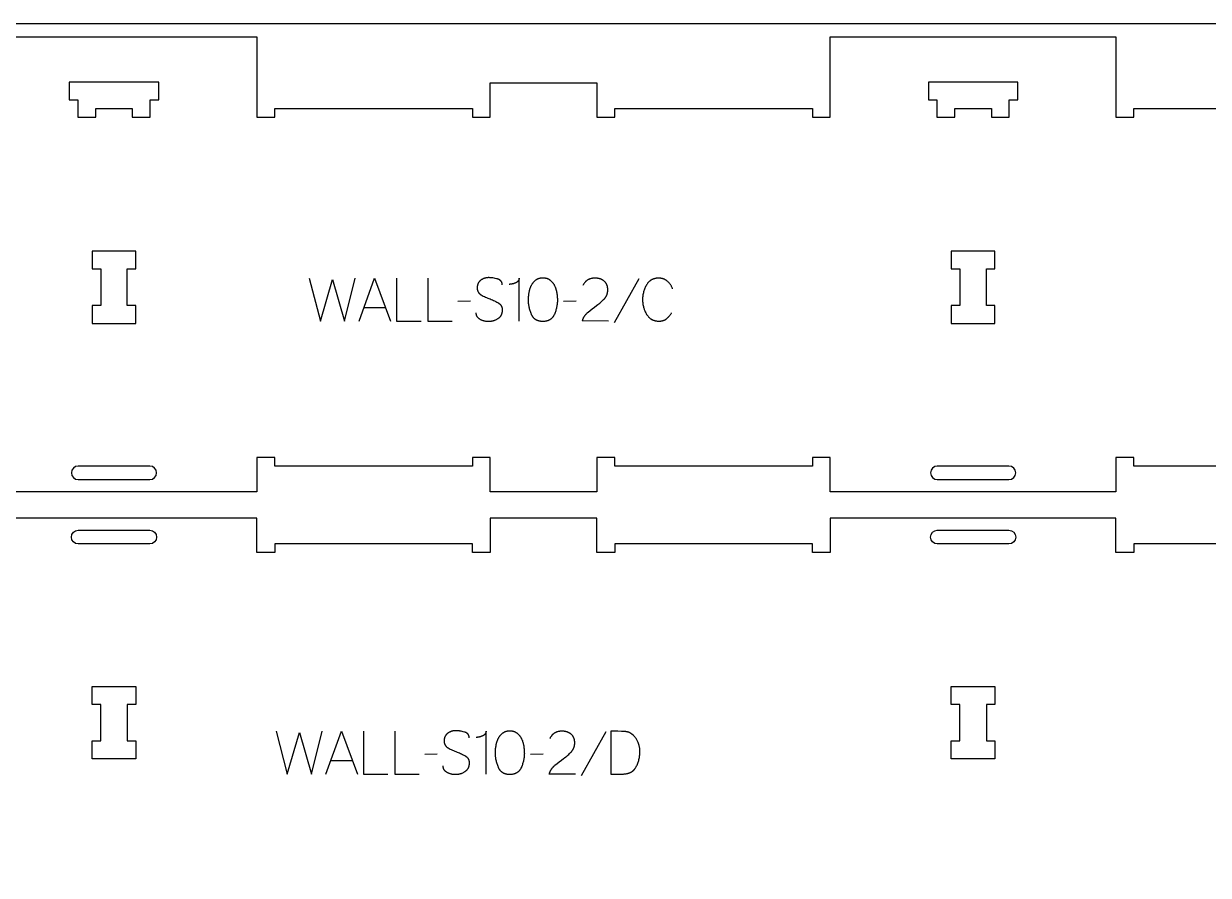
# Model space of a CAD drawing. Extents: x -17068 to -13885, y -10461 to -4867.
# Drawn here: x -15539 to -14712, y -7486 to -6891 of the extents above; entities that cross this region are included whole.
import ezdxf

# ---------------------------------------------------------------- set-up
doc = ezdxf.new("R2010")
doc.units = 0
for name, color, linetype in [('0_SHEET_SPRUCEPLY_2440X122', 1, 'CONTINUOUS'), ('1_ANYTOOL_1MMDEEP_LABELS_S', 2, 'CONTINUOUS'), ('3_ANYTOOL_CUTTHROUGH_INSID', 4, 'CONTINUOUS'), ('4_ANYTOOL_CUTTHROUGH_OUTSI', 5, 'CONTINUOUS')]:
    doc.layers.add(name, color=color, linetype=linetype)

msp = doc.modelspace()

# ---------------------------------------------------------------- linework, layer by layer
at = {"layer": '0_SHEET_SPRUCEPLY_2440X122'}
msp.add_lwpolyline([(-16696.52, -6891.21), (-16696.52, -8111.21), (-14256.52, -8111.21), (-14256.52, -6891.21)], close=True, dxfattribs=at)
at = {"layer": '1_ANYTOOL_1MMDEEP_LABELS_S'}
for points in [[(-15340.02, -7068.81), (-15332.31, -7098.81), (-15323.87, -7069.71), (-15315.38, -7098.81), (-15307.88, -7068.81)], [(-15305.31, -7098.81), (-15294.42, -7068.81), (-15283.37, -7098.81)], [(-15279.08, -7068.81), (-15279.08, -7098.81), (-15261.98, -7098.81)], [(-15257.27, -7068.81), (-15257.27, -7098.81), (-15240.17, -7098.81)], [(-15205.28, -7073.4), (-15205.28, -7073.21), (-15205.29, -7073.12), (-15205.29, -7073.03), (-15205.3, -7072.94), (-15205.31, -7072.85), (-15205.32, -7072.76), (-15205.33, -7072.67), (-15205.35, -7072.59), (-15205.36, -7072.5), (-15205.38, -7072.42), (-15205.4, -7072.33), (-15205.42, -7072.25), (-15205.44, -7072.17), (-15205.46, -7072.09), (-15205.49, -7072.01), (-15205.51, -7071.93), (-15205.54, -7071.85), (-15205.57, -7071.78), (-15205.6, -7071.7), (-15205.63, -7071.63), (-15205.67, -7071.56), (-15205.7, -7071.48), (-15205.74, -7071.41), (-15205.78, -7071.34), (-15205.82, -7071.27), (-15205.86, -7071.21), (-15205.91, -7071.14), (-15205.95, -7071.07), (-15206, -7071.01), (-15206.05, -7070.95), (-15206.1, -7070.88), (-15206.15, -7070.82), (-15206.21, -7070.76), (-15206.26, -7070.7), (-15206.32, -7070.64), (-15206.38, -7070.58), (-15206.44, -7070.53), (-15206.5, -7070.47), (-15206.56, -7070.42), (-15206.63, -7070.36), (-15206.69, -7070.31), (-15206.76, -7070.26), (-15206.83, -7070.21), (-15206.9, -7070.16), (-15206.97, -7070.11), (-15207.05, -7070.06), (-15207.13, -7070.02), (-15207.2, -7069.97), (-15207.28, -7069.93), (-15207.36, -7069.88), (-15207.45, -7069.84), (-15207.61, -7069.76), (-15207.79, -7069.68), (-15207.97, -7069.61), (-15208.16, -7069.54), (-15208.36, -7069.48), (-15208.56, -7069.41), (-15209.37, -7069.19), (-15210.17, -7069), (-15210.96, -7068.84), (-15211.73, -7068.71), (-15212.11, -7068.65), (-15212.48, -7068.6), (-15212.85, -7068.56), (-15213.22, -7068.53), (-15213.59, -7068.5), (-15213.95, -7068.49), (-15214.31, -7068.48), (-15214.67, -7068.47), (-15214.86, -7068.47), (-15215.06, -7068.48), (-15215.25, -7068.49), (-15215.44, -7068.5), (-15215.63, -7068.52), (-15215.82, -7068.54), (-15216, -7068.56), (-15216.19, -7068.59), (-15216.38, -7068.62), (-15216.56, -7068.65), (-15216.74, -7068.69), (-15216.92, -7068.73), (-15217.1, -7068.77), (-15217.28, -7068.82), (-15217.46, -7068.87), (-15217.63, -7068.93), (-15217.81, -7068.99), (-15217.98, -7069.05), (-15218.16, -7069.11), (-15218.33, -7069.18), (-15218.5, -7069.26), (-15218.66, -7069.33), (-15218.83, -7069.41), (-15219, -7069.5), (-15219.16, -7069.58), (-15219.33, -7069.67), (-15219.49, -7069.77), (-15219.65, -7069.87), (-15219.81, -7069.97), (-15219.97, -7070.07), (-15220.12, -7070.18), (-15220.28, -7070.29), (-15220.43, -7070.41), (-15220.58, -7070.53), (-15220.73, -7070.65), (-15220.86, -7070.77), (-15221, -7070.9), (-15221.13, -7071.03), (-15221.25, -7071.16), (-15221.37, -7071.3), (-15221.48, -7071.44), (-15221.59, -7071.58), (-15221.7, -7071.73), (-15221.8, -7071.88), (-15221.89, -7072.03), (-15221.98, -7072.19), (-15222.07, -7072.34), (-15222.15, -7072.51), (-15222.22, -7072.67), (-15222.29, -7072.84), (-15222.36, -7073.01), (-15222.42, -7073.18), (-15222.47, -7073.36), (-15222.52, -7073.54), (-15222.57, -7073.72), (-15222.61, -7073.91), (-15222.65, -7074.09), (-15222.68, -7074.29), (-15222.71, -7074.48), (-15222.73, -7074.68), (-15222.74, -7074.88), (-15222.76, -7075.08), (-15222.76, -7075.29), (-15222.77, -7075.5), (-15222.76, -7075.72), (-15222.76, -7075.93), (-15222.74, -7076.13), (-15222.72, -7076.34), (-15222.7, -7076.54), (-15222.67, -7076.74), (-15222.63, -7076.93), (-15222.59, -7077.12), (-15222.54, -7077.3), (-15222.49, -7077.49), (-15222.43, -7077.66), (-15222.37, -7077.84), (-15222.33, -7077.92), (-15222.3, -7078.01), (-15222.26, -7078.09), (-15222.23, -7078.18), (-15222.19, -7078.26), (-15222.15, -7078.34), (-15222.1, -7078.42), (-15222.06, -7078.5), (-15222.01, -7078.58), (-15221.97, -7078.66), (-15221.92, -7078.73), (-15221.87, -7078.81), (-15221.82, -7078.88), (-15221.77, -7078.96), (-15221.72, -7079.03), (-15221.66, -7079.1), (-15221.61, -7079.17), (-15221.55, -7079.24), (-15221.49, -7079.31), (-15221.43, -7079.38), (-15221.37, -7079.45), (-15221.31, -7079.52), (-15221.24, -7079.58), (-15221.18, -7079.65), (-15221.04, -7079.77), (-15220.9, -7079.9), (-15220.75, -7080.02), (-15220.6, -7080.13), (-15220.44, -7080.24), (-15220.28, -7080.35), (-15220.11, -7080.46), (-15219.94, -7080.56), (-15219.22, -7080.95), (-15218.49, -7081.33), (-15217.74, -7081.7), (-15216.98, -7082.05), (-15216.2, -7082.4), (-15215.41, -7082.73), (-15214.59, -7083.05), (-15213.77, -7083.36), (-15212.94, -7083.68), (-15212.14, -7084.01), (-15211.35, -7084.35), (-15210.58, -7084.71), (-15209.84, -7085.08), (-15209.11, -7085.47), (-15208.41, -7085.88), (-15207.72, -7086.3), (-15207.56, -7086.41), (-15207.4, -7086.52), (-15207.24, -7086.64), (-15207.17, -7086.7), (-15207.1, -7086.76), (-15207.02, -7086.82), (-15206.95, -7086.89), (-15206.88, -7086.95), (-15206.82, -7087.01), (-15206.75, -7087.08), (-15206.69, -7087.15), (-15206.62, -7087.21), (-15206.56, -7087.28), (-15206.5, -7087.35), (-15206.44, -7087.42), (-15206.39, -7087.5), (-15206.33, -7087.57), (-15206.27, -7087.64), (-15206.22, -7087.72), (-15206.17, -7087.79), (-15206.12, -7087.87), (-15206.07, -7087.95), (-15206.03, -7088.03), (-15205.98, -7088.11), (-15205.94, -7088.19), (-15205.89, -7088.27), (-15205.85, -7088.35), (-15205.81, -7088.43), (-15205.77, -7088.52), (-15205.74, -7088.6), (-15205.7, -7088.69), (-15205.67, -7088.78), (-15205.64, -7088.87), (-15205.6, -7088.96), (-15205.58, -7089.05), (-15205.55, -7089.14), (-15205.52, -7089.23), (-15205.47, -7089.42), (-15205.43, -7089.61), (-15205.39, -7089.81), (-15205.36, -7090), (-15205.34, -7090.21), (-15205.32, -7090.42), (-15205.3, -7090.63), (-15205.3, -7090.84), (-15205.29, -7091.06), (-15205.3, -7091.29), (-15205.31, -7091.51), (-15205.32, -7091.74), (-15205.34, -7091.97), (-15205.37, -7092.2), (-15205.4, -7092.43), (-15205.44, -7092.65), (-15205.48, -7092.86), (-15205.53, -7093.07), (-15205.58, -7093.28), (-15205.63, -7093.49), (-15205.7, -7093.69), (-15205.76, -7093.89), (-15205.83, -7094.08), (-15205.91, -7094.27), (-15205.99, -7094.46), (-15206.08, -7094.64), (-15206.17, -7094.82), (-15206.27, -7095), (-15206.37, -7095.17), (-15206.47, -7095.33), (-15206.59, -7095.5), (-15206.7, -7095.66), (-15206.82, -7095.82), (-15206.95, -7095.97), (-15207.08, -7096.12), (-15207.22, -7096.26), (-15207.36, -7096.41), (-15207.51, -7096.54), (-15207.66, -7096.68), (-15207.82, -7096.81), (-15207.98, -7096.93), (-15208.15, -7097.06), (-15208.32, -7097.18), (-15208.5, -7097.29), (-15208.86, -7097.51), (-15209.22, -7097.72), (-15209.59, -7097.91), (-15209.96, -7098.09), (-15210.33, -7098.26), (-15210.71, -7098.41), (-15210.9, -7098.48), (-15211.09, -7098.55), (-15211.29, -7098.61), (-15211.48, -7098.67), (-15211.67, -7098.73), (-15211.87, -7098.78), (-15212.06, -7098.83), (-15212.26, -7098.88), (-15212.46, -7098.92), (-15212.66, -7098.96), (-15212.86, -7098.99), (-15213.06, -7099.02), (-15213.26, -7099.05), (-15213.46, -7099.08), (-15213.86, -7099.12), (-15214.27, -7099.15), (-15214.69, -7099.16), (-15215.1, -7099.16), (-15215.51, -7099.14), (-15215.91, -7099.12), (-15216.31, -7099.08), (-15216.71, -7099.03), (-15217.1, -7098.96), (-15217.48, -7098.88), (-15217.86, -7098.79), (-15218.24, -7098.69), (-15218.61, -7098.57), (-15218.98, -7098.45), (-15219.34, -7098.31), (-15219.7, -7098.15), (-15220.06, -7097.99), (-15220.41, -7097.81), (-15220.75, -7097.61), (-15220.92, -7097.51), (-15221.08, -7097.41), (-15221.24, -7097.3), (-15221.4, -7097.19), (-15221.54, -7097.08), (-15221.68, -7096.97), (-15221.82, -7096.85), (-15221.95, -7096.73), (-15222.08, -7096.6), (-15222.2, -7096.48), (-15222.31, -7096.35), (-15222.42, -7096.21), (-15222.48, -7096.15), (-15222.53, -7096.08), (-15222.58, -7096.01), (-15222.63, -7095.94), (-15222.67, -7095.87), (-15222.72, -7095.8), (-15222.77, -7095.73), (-15222.81, -7095.65), (-15222.85, -7095.58), (-15222.89, -7095.51), (-15222.93, -7095.43), (-15222.97, -7095.36), (-15223.01, -7095.28), (-15223.04, -7095.2), (-15223.08, -7095.13), (-15223.11, -7095.05), (-15223.14, -7094.97), (-15223.17, -7094.89), (-15223.2, -7094.81), (-15223.23, -7094.73), (-15223.28, -7094.56), (-15223.32, -7094.39), (-15223.36, -7094.22), (-15223.4, -7094.05), (-15223.43, -7093.87), (-15223.45, -7093.69), (-15223.47, -7093.51), (-15223.48, -7093.32), (-15223.49, -7093.13), (-15223.5, -7092.94)], [(-15193.41, -7098.81), (-15193.41, -7068.77), (-15193.43, -7068.92), (-15193.45, -7069.07), (-15193.48, -7069.22), (-15193.52, -7069.36), (-15193.55, -7069.5), (-15193.59, -7069.64), (-15193.64, -7069.77), (-15193.69, -7069.9), (-15193.74, -7070.03), (-15193.79, -7070.15), (-15193.82, -7070.22), (-15193.85, -7070.28), (-15193.89, -7070.34), (-15193.92, -7070.4), (-15193.95, -7070.45), (-15193.99, -7070.51), (-15194.02, -7070.57), (-15194.06, -7070.63), (-15194.09, -7070.68), (-15194.13, -7070.74), (-15194.17, -7070.79), (-15194.21, -7070.85), (-15194.25, -7070.9), (-15194.3, -7070.95), (-15194.34, -7071), (-15194.38, -7071.05), (-15194.43, -7071.1), (-15194.48, -7071.15), (-15194.52, -7071.2), (-15194.57, -7071.25), (-15194.62, -7071.29), (-15194.67, -7071.34), (-15194.77, -7071.43), (-15194.88, -7071.52), (-15194.99, -7071.6), (-15195.11, -7071.69), (-15195.23, -7071.77), (-15195.35, -7071.84), (-15195.48, -7071.91), (-15195.61, -7071.99), (-15195.74, -7072.05), (-15195.88, -7072.12), (-15196.02, -7072.18), (-15196.31, -7072.3), (-15196.6, -7072.4), (-15196.88, -7072.51), (-15197.16, -7072.6), (-15197.45, -7072.69), (-15197.72, -7072.77), (-15198, -7072.84), (-15198.27, -7072.9), (-15198.55, -7072.96), (-15198.82, -7073.01), (-15199.08, -7073.05), (-15199.35, -7073.08), (-15199.61, -7073.11), (-15199.88, -7073.13), (-15200.14, -7073.14), (-15200.4, -7073.14)], [(-15131.1, -7098.77), (-15149.4, -7098.73), (-15149.25, -7098.27), (-15149.17, -7098.05), (-15149.09, -7097.83), (-15149, -7097.61), (-15148.91, -7097.39), (-15148.82, -7097.17), (-15148.72, -7096.96), (-15148.62, -7096.75), (-15148.52, -7096.54), (-15148.41, -7096.34), (-15148.3, -7096.14), (-15148.19, -7095.94), (-15148.07, -7095.74), (-15147.95, -7095.54), (-15147.83, -7095.35), (-15147.7, -7095.16), (-15147.57, -7094.97), (-15147.43, -7094.78), (-15147.29, -7094.6), (-15147.15, -7094.42), (-15147, -7094.24), (-15146.85, -7094.06), (-15146.7, -7093.89), (-15146.54, -7093.72), (-15146.38, -7093.55), (-15146.22, -7093.38), (-15146.05, -7093.21), (-15145.88, -7093.05), (-15145.71, -7092.89), (-15145.35, -7092.58), (-15143.87, -7091.36), (-15142.38, -7090.17), (-15140.87, -7089.02), (-15139.35, -7087.89), (-15138.59, -7087.32), (-15137.86, -7086.76), (-15137.15, -7086.18), (-15136.46, -7085.59), (-15135.79, -7085), (-15135.15, -7084.4), (-15134.52, -7083.79), (-15133.92, -7083.17), (-15133.78, -7083.02), (-15133.64, -7082.86), (-15133.5, -7082.7), (-15133.37, -7082.53), (-15133.24, -7082.37), (-15133.12, -7082.2), (-15133.01, -7082.03), (-15132.89, -7081.86), (-15132.78, -7081.68), (-15132.68, -7081.51), (-15132.58, -7081.33), (-15132.49, -7081.14), (-15132.4, -7080.96), (-15132.31, -7080.78), (-15132.23, -7080.59), (-15132.16, -7080.4), (-15132.08, -7080.2), (-15132.02, -7080.01), (-15131.96, -7079.81), (-15131.9, -7079.61), (-15131.85, -7079.41), (-15131.8, -7079.21), (-15131.75, -7079), (-15131.71, -7078.79), (-15131.68, -7078.58), (-15131.65, -7078.37), (-15131.62, -7078.15), (-15131.6, -7077.94), (-15131.59, -7077.72), (-15131.58, -7077.49), (-15131.57, -7077.27), (-15131.57, -7077.04), (-15131.57, -7076.79), (-15131.58, -7076.55), (-15131.59, -7076.3), (-15131.61, -7076.07), (-15131.63, -7075.83), (-15131.66, -7075.6), (-15131.69, -7075.37), (-15131.72, -7075.15), (-15131.77, -7074.93), (-15131.81, -7074.71), (-15131.87, -7074.5), (-15131.92, -7074.29), (-15131.98, -7074.09), (-15132.05, -7073.89), (-15132.12, -7073.69), (-15132.2, -7073.5), (-15132.28, -7073.31), (-15132.37, -7073.12), (-15132.46, -7072.94), (-15132.55, -7072.76), (-15132.66, -7072.59), (-15132.76, -7072.42), (-15132.87, -7072.25), (-15132.99, -7072.09), (-15133.11, -7071.93), (-15133.24, -7071.77), (-15133.37, -7071.62), (-15133.5, -7071.47), (-15133.64, -7071.33), (-15133.79, -7071.18), (-15133.94, -7071.05), (-15134.1, -7070.91), (-15134.25, -7070.79), (-15134.42, -7070.66), (-15134.58, -7070.54), (-15134.75, -7070.42), (-15134.92, -7070.31), (-15135.09, -7070.2), (-15135.26, -7070.1), (-15135.44, -7070), (-15135.62, -7069.9), (-15135.81, -7069.81), (-15135.99, -7069.72), (-15136.18, -7069.63), (-15136.37, -7069.55), (-15136.56, -7069.48), (-15136.76, -7069.41), (-15136.96, -7069.34), (-15137.16, -7069.28), (-15137.36, -7069.22), (-15137.57, -7069.16), (-15137.77, -7069.11), (-15137.99, -7069.06), (-15138.2, -7069.02), (-15138.42, -7068.98), (-15138.64, -7068.95), (-15138.86, -7068.92), (-15139.08, -7068.89), (-15139.31, -7068.87), (-15139.54, -7068.85), (-15139.77, -7068.83), (-15140, -7068.82), (-15140.48, -7068.81), (-15140.85, -7068.82), (-15141.21, -7068.83), (-15141.56, -7068.86), (-15141.91, -7068.89), (-15142.25, -7068.94), (-15142.58, -7068.99), (-15142.91, -7069.06), (-15143.23, -7069.13), (-15143.54, -7069.22), (-15143.7, -7069.26), (-15143.85, -7069.31), (-15144, -7069.36), (-15144.15, -7069.42), (-15144.3, -7069.47), (-15144.45, -7069.53), (-15144.59, -7069.59), (-15144.73, -7069.66), (-15144.88, -7069.72), (-15145.02, -7069.79), (-15145.15, -7069.86), (-15145.29, -7069.94), (-15145.43, -7070.01), (-15145.56, -7070.09), (-15145.69, -7070.17), (-15145.82, -7070.25), (-15145.95, -7070.34), (-15146.08, -7070.43), (-15146.2, -7070.52), (-15146.33, -7070.61), (-15146.45, -7070.71), (-15146.57, -7070.81), (-15146.69, -7070.91), (-15146.8, -7071.01), (-15146.92, -7071.12), (-15147.03, -7071.23), (-15147.15, -7071.34), (-15147.26, -7071.45), (-15147.36, -7071.57), (-15147.47, -7071.68), (-15147.58, -7071.8), (-15147.68, -7071.93), (-15147.88, -7072.18), (-15148.08, -7072.45), (-15148.27, -7072.72), (-15148.46, -7073), (-15148.63, -7073.3), (-15148.8, -7073.6), (-15148.97, -7073.91)], [(-15109.88, -7069.29), (-15127.07, -7100.06)], [(-15086.27, -7076.31), (-15086.43, -7075.91), (-15086.6, -7075.52), (-15086.78, -7075.13), (-15086.97, -7074.76), (-15087.17, -7074.39), (-15087.38, -7074.03), (-15087.6, -7073.68), (-15087.83, -7073.34), (-15088.06, -7073.01), (-15088.31, -7072.69), (-15088.57, -7072.37), (-15088.84, -7072.07), (-15089.12, -7071.77), (-15089.41, -7071.48), (-15089.71, -7071.21), (-15090.02, -7070.94), (-15090.17, -7070.81), (-15090.33, -7070.68), (-15090.5, -7070.56), (-15090.66, -7070.44), (-15090.83, -7070.32), (-15091, -7070.22), (-15091.17, -7070.11), (-15091.34, -7070.01), (-15091.51, -7069.91), (-15091.69, -7069.82), (-15091.87, -7069.73), (-15092.05, -7069.64), (-15092.23, -7069.56), (-15092.42, -7069.49), (-15092.61, -7069.41), (-15092.8, -7069.35), (-15092.99, -7069.28), (-15093.18, -7069.22), (-15093.38, -7069.16), (-15093.58, -7069.11), (-15093.78, -7069.07), (-15093.98, -7069.02), (-15094.19, -7068.98), (-15094.39, -7068.95), (-15094.6, -7068.92), (-15094.81, -7068.89), (-15095.03, -7068.87), (-15095.24, -7068.85), (-15095.46, -7068.83), (-15095.68, -7068.82), (-15095.9, -7068.82), (-15096.12, -7068.81), (-15096.47, -7068.82), (-15096.8, -7068.83), (-15097.14, -7068.86), (-15097.46, -7068.89), (-15097.78, -7068.93), (-15098.1, -7068.98), (-15098.41, -7069.04), (-15098.72, -7069.11), (-15099.02, -7069.19), (-15099.31, -7069.27), (-15099.6, -7069.37), (-15099.89, -7069.47), (-15100.17, -7069.59), (-15100.3, -7069.65), (-15100.44, -7069.71), (-15100.58, -7069.78), (-15100.71, -7069.85), (-15100.84, -7069.92), (-15100.97, -7069.99), (-15101.1, -7070.06), (-15101.23, -7070.14), (-15101.36, -7070.22), (-15101.48, -7070.3), (-15101.61, -7070.38), (-15101.73, -7070.47), (-15101.85, -7070.56), (-15101.97, -7070.65), (-15102.21, -7070.84), (-15102.44, -7071.03), (-15102.67, -7071.24), (-15102.89, -7071.45), (-15103.1, -7071.68), (-15103.31, -7071.91), (-15103.52, -7072.16), (-15103.72, -7072.41), (-15103.91, -7072.67), (-15104.1, -7072.94), (-15104.28, -7073.22), (-15104.46, -7073.51), (-15104.8, -7074.1), (-15105.12, -7074.7), (-15105.41, -7075.3), (-15105.69, -7075.91), (-15105.94, -7076.53), (-15106.17, -7077.16), (-15106.38, -7077.79), (-15106.56, -7078.43), (-15106.73, -7079.08), (-15106.87, -7079.73), (-15106.99, -7080.4), (-15107.09, -7081.07), (-15107.17, -7081.74), (-15107.22, -7082.43), (-15107.26, -7083.12), (-15107.27, -7083.81), (-15107.26, -7084.51), (-15107.22, -7085.2), (-15107.17, -7085.89), (-15107.09, -7086.56), (-15106.99, -7087.23), (-15106.87, -7087.9), (-15106.72, -7088.55), (-15106.64, -7088.88), (-15106.55, -7089.2), (-15106.46, -7089.52), (-15106.36, -7089.84), (-15106.26, -7090.16), (-15106.15, -7090.47), (-15106.04, -7090.79), (-15105.92, -7091.1), (-15105.66, -7091.72), (-15105.39, -7092.33), (-15105.08, -7092.93), (-15104.76, -7093.53), (-15104.42, -7094.12), (-15104.24, -7094.41), (-15104.05, -7094.69), (-15103.86, -7094.96), (-15103.66, -7095.22), (-15103.45, -7095.47), (-15103.24, -7095.72), (-15103.03, -7095.95), (-15102.81, -7096.17), (-15102.58, -7096.39), (-15102.35, -7096.6), (-15102.11, -7096.79), (-15101.99, -7096.89), (-15101.87, -7096.98), (-15101.74, -7097.07), (-15101.62, -7097.16), (-15101.49, -7097.25), (-15101.36, -7097.33), (-15101.23, -7097.41), (-15101.1, -7097.49), (-15100.97, -7097.57), (-15100.83, -7097.64), (-15100.7, -7097.71), (-15100.56, -7097.78), (-15100.28, -7097.92), (-15100, -7098.04), (-15099.71, -7098.15), (-15099.41, -7098.26), (-15099.11, -7098.36), (-15098.8, -7098.44), (-15098.49, -7098.52), (-15098.17, -7098.59), (-15097.85, -7098.65), (-15097.52, -7098.7), (-15097.18, -7098.74), (-15096.84, -7098.77), (-15096.49, -7098.8), (-15096.14, -7098.81), (-15095.78, -7098.81), (-15095.4, -7098.81), (-15095.02, -7098.79), (-15094.84, -7098.77), (-15094.66, -7098.76), (-15094.48, -7098.74), (-15094.3, -7098.71), (-15094.12, -7098.69), (-15093.94, -7098.66), (-15093.77, -7098.62), (-15093.6, -7098.59), (-15093.43, -7098.55), (-15093.26, -7098.5), (-15093.1, -7098.46), (-15092.93, -7098.41), (-15092.77, -7098.36), (-15092.61, -7098.3), (-15092.45, -7098.24), (-15092.29, -7098.18), (-15092.14, -7098.11), (-15091.98, -7098.04), (-15091.83, -7097.97), (-15091.68, -7097.9), (-15091.53, -7097.82), (-15091.39, -7097.74), (-15091.24, -7097.66), (-15091.1, -7097.57), (-15090.96, -7097.48), (-15090.82, -7097.38), (-15090.69, -7097.29), (-15090.55, -7097.19), (-15090.29, -7096.98), (-15090.03, -7096.76), (-15089.77, -7096.54), (-15089.52, -7096.31), (-15089.28, -7096.08), (-15089.04, -7095.83), (-15088.81, -7095.58), (-15088.58, -7095.32), (-15088.36, -7095.06), (-15088.14, -7094.78), (-15087.93, -7094.5), (-15087.72, -7094.21), (-15087.52, -7093.92), (-15087.33, -7093.61), (-15087.14, -7093.3), (-15086.95, -7092.99)], [(-15301.84, -7089.26), (-15286.92, -7089.26)], [(-15227.52, -7084.93), (-15236.31, -7085.01)], [(-15153.68, -7084.93), (-15162.47, -7085.01)], [(-15363.11, -7385.05), (-15355.4, -7415.05), (-15346.95, -7385.95), (-15338.47, -7415.05), (-15330.97, -7385.05)], [(-15328.4, -7415.05), (-15317.51, -7385.05), (-15306.45, -7415.05)], [(-15302.17, -7385.05), (-15302.17, -7415.05), (-15285.07, -7415.05)], [(-15280.35, -7385.05), (-15280.35, -7415.05), (-15263.25, -7415.05)], [(-15228.37, -7389.64), (-15228.37, -7389.45), (-15228.37, -7389.36), (-15228.38, -7389.27), (-15228.39, -7389.17), (-15228.4, -7389.09), (-15228.41, -7389), (-15228.42, -7388.91), (-15228.43, -7388.82), (-15228.45, -7388.74), (-15228.46, -7388.65), (-15228.48, -7388.57), (-15228.5, -7388.49), (-15228.52, -7388.41), (-15228.55, -7388.33), (-15228.57, -7388.25), (-15228.6, -7388.17), (-15228.63, -7388.09), (-15228.66, -7388.02), (-15228.69, -7387.94), (-15228.72, -7387.87), (-15228.75, -7387.79), (-15228.79, -7387.72), (-15228.83, -7387.65), (-15228.87, -7387.58), (-15228.91, -7387.51), (-15228.95, -7387.44), (-15228.99, -7387.38), (-15229.04, -7387.31), (-15229.09, -7387.25), (-15229.14, -7387.18), (-15229.19, -7387.12), (-15229.24, -7387.06), (-15229.29, -7387), (-15229.35, -7386.94), (-15229.4, -7386.88), (-15229.46, -7386.82), (-15229.52, -7386.76), (-15229.58, -7386.71), (-15229.65, -7386.65), (-15229.71, -7386.6), (-15229.78, -7386.55), (-15229.85, -7386.5), (-15229.92, -7386.45), (-15229.99, -7386.4), (-15230.06, -7386.35), (-15230.14, -7386.3), (-15230.21, -7386.25), (-15230.29, -7386.21), (-15230.37, -7386.16), (-15230.45, -7386.12), (-15230.53, -7386.08), (-15230.7, -7386), (-15230.88, -7385.92), (-15231.06, -7385.85), (-15231.25, -7385.78), (-15231.44, -7385.71), (-15231.65, -7385.65), (-15232.46, -7385.43), (-15233.26, -7385.24), (-15234.04, -7385.08), (-15234.81, -7384.94), (-15235.19, -7384.89), (-15235.57, -7384.84), (-15235.94, -7384.8), (-15236.31, -7384.77), (-15236.68, -7384.74), (-15237.04, -7384.72), (-15237.4, -7384.71), (-15237.75, -7384.71), (-15237.95, -7384.71), (-15238.14, -7384.72), (-15238.33, -7384.72), (-15238.52, -7384.74), (-15238.71, -7384.75), (-15238.9, -7384.77), (-15239.09, -7384.8), (-15239.28, -7384.82), (-15239.46, -7384.85), (-15239.65, -7384.89), (-15239.83, -7384.92), (-15240.01, -7384.96), (-15240.19, -7385.01), (-15240.37, -7385.06), (-15240.54, -7385.11), (-15240.72, -7385.16), (-15240.9, -7385.22), (-15241.07, -7385.29), (-15241.24, -7385.35), (-15241.41, -7385.42), (-15241.58, -7385.49), (-15241.75, -7385.57), (-15241.92, -7385.65), (-15242.08, -7385.73), (-15242.25, -7385.82), (-15242.41, -7385.91), (-15242.57, -7386.01), (-15242.74, -7386.1), (-15242.9, -7386.2), (-15243.05, -7386.31), (-15243.21, -7386.42), (-15243.37, -7386.53), (-15243.52, -7386.65), (-15243.67, -7386.76), (-15243.81, -7386.89), (-15243.95, -7387.01), (-15244.08, -7387.14), (-15244.21, -7387.27), (-15244.34, -7387.4), (-15244.45, -7387.54), (-15244.57, -7387.68), (-15244.68, -7387.82), (-15244.78, -7387.97), (-15244.88, -7388.12), (-15244.98, -7388.27), (-15245.07, -7388.42), (-15245.15, -7388.58), (-15245.23, -7388.74), (-15245.31, -7388.91), (-15245.38, -7389.07), (-15245.44, -7389.24), (-15245.5, -7389.42), (-15245.56, -7389.59), (-15245.61, -7389.77), (-15245.66, -7389.96), (-15245.7, -7390.14), (-15245.73, -7390.33), (-15245.77, -7390.52), (-15245.79, -7390.72), (-15245.81, -7390.92), (-15245.83, -7391.12), (-15245.84, -7391.32), (-15245.85, -7391.53), (-15245.85, -7391.74), (-15245.85, -7391.95), (-15245.84, -7392.16), (-15245.83, -7392.37), (-15245.81, -7392.58), (-15245.78, -7392.78), (-15245.75, -7392.97), (-15245.72, -7393.17), (-15245.68, -7393.36), (-15245.63, -7393.54), (-15245.58, -7393.72), (-15245.52, -7393.9), (-15245.46, -7394.08), (-15245.42, -7394.16), (-15245.39, -7394.25), (-15245.35, -7394.33), (-15245.31, -7394.41), (-15245.27, -7394.5), (-15245.23, -7394.58), (-15245.19, -7394.66), (-15245.15, -7394.74), (-15245.1, -7394.82), (-15245.05, -7394.89), (-15245.01, -7394.97), (-15244.96, -7395.05), (-15244.91, -7395.12), (-15244.86, -7395.19), (-15244.8, -7395.27), (-15244.75, -7395.34), (-15244.69, -7395.41), (-15244.63, -7395.48), (-15244.58, -7395.55), (-15244.52, -7395.62), (-15244.45, -7395.69), (-15244.39, -7395.75), (-15244.33, -7395.82), (-15244.26, -7395.88), (-15244.13, -7396.01), (-15243.99, -7396.13), (-15243.84, -7396.25), (-15243.69, -7396.37), (-15243.53, -7396.48), (-15243.37, -7396.59), (-15243.2, -7396.69), (-15243.02, -7396.79), (-15242.31, -7397.19), (-15241.58, -7397.56), (-15240.83, -7397.93), (-15240.07, -7398.29), (-15239.29, -7398.63), (-15238.49, -7398.97), (-15237.68, -7399.29), (-15236.85, -7399.6), (-15236.03, -7399.91), (-15235.22, -7400.24), (-15234.44, -7400.59), (-15233.67, -7400.95), (-15232.93, -7401.32), (-15232.2, -7401.71), (-15231.49, -7402.12), (-15230.81, -7402.54), (-15230.64, -7402.65), (-15230.48, -7402.76), (-15230.33, -7402.88), (-15230.26, -7402.94), (-15230.18, -7403), (-15230.11, -7403.06), (-15230.04, -7403.12), (-15229.97, -7403.19), (-15229.9, -7403.25), (-15229.84, -7403.32), (-15229.77, -7403.38), (-15229.71, -7403.45), (-15229.65, -7403.52), (-15229.59, -7403.59), (-15229.53, -7403.66), (-15229.47, -7403.73), (-15229.42, -7403.81), (-15229.36, -7403.88), (-15229.31, -7403.95), (-15229.26, -7404.03), (-15229.21, -7404.11), (-15229.16, -7404.18), (-15229.11, -7404.26), (-15229.07, -7404.34), (-15229.02, -7404.42), (-15228.98, -7404.5), (-15228.94, -7404.59), (-15228.9, -7404.67), (-15228.86, -7404.76), (-15228.82, -7404.84), (-15228.79, -7404.93), (-15228.75, -7405.01), (-15228.72, -7405.1), (-15228.69, -7405.19), (-15228.66, -7405.28), (-15228.63, -7405.37), (-15228.61, -7405.47), (-15228.56, -7405.65), (-15228.52, -7405.85), (-15228.48, -7406.04), (-15228.45, -7406.24), (-15228.42, -7406.45), (-15228.4, -7406.65), (-15228.39, -7406.86), (-15228.38, -7407.08), (-15228.38, -7407.3), (-15228.38, -7407.52), (-15228.39, -7407.75), (-15228.41, -7407.98), (-15228.43, -7408.21), (-15228.46, -7408.44), (-15228.49, -7408.66), (-15228.53, -7408.88), (-15228.57, -7409.1), (-15228.61, -7409.31), (-15228.66, -7409.52), (-15228.72, -7409.73), (-15228.78, -7409.93), (-15228.85, -7410.12), (-15228.92, -7410.32), (-15229, -7410.51), (-15229.08, -7410.69), (-15229.16, -7410.88), (-15229.26, -7411.06), (-15229.35, -7411.23), (-15229.45, -7411.4), (-15229.56, -7411.57), (-15229.67, -7411.74), (-15229.79, -7411.9), (-15229.91, -7412.05), (-15230.04, -7412.21), (-15230.17, -7412.35), (-15230.31, -7412.5), (-15230.45, -7412.64), (-15230.59, -7412.78), (-15230.75, -7412.91), (-15230.9, -7413.05), (-15231.07, -7413.17), (-15231.23, -7413.3), (-15231.4, -7413.41), (-15231.58, -7413.53), (-15231.94, -7413.75), (-15232.31, -7413.96), (-15232.67, -7414.15), (-15233.05, -7414.33), (-15233.42, -7414.49), (-15233.8, -7414.65), (-15233.99, -7414.72), (-15234.18, -7414.78), (-15234.37, -7414.85), (-15234.57, -7414.91), (-15234.76, -7414.96), (-15234.95, -7415.02), (-15235.15, -7415.07), (-15235.35, -7415.11), (-15235.54, -7415.15), (-15235.74, -7415.19), (-15235.94, -7415.23), (-15236.14, -7415.26), (-15236.34, -7415.29), (-15236.54, -7415.32), (-15236.95, -7415.36), (-15237.36, -7415.38), (-15237.77, -7415.39), (-15238.19, -7415.39), (-15238.6, -7415.38), (-15239, -7415.35), (-15239.4, -7415.31), (-15239.79, -7415.26), (-15240.18, -7415.2), (-15240.57, -7415.12), (-15240.95, -7415.03), (-15241.33, -7414.93), (-15241.7, -7414.81), (-15242.07, -7414.68), (-15242.43, -7414.54), (-15242.79, -7414.39), (-15243.14, -7414.22), (-15243.49, -7414.04), (-15243.84, -7413.85), (-15244.01, -7413.75), (-15244.17, -7413.65), (-15244.33, -7413.54), (-15244.48, -7413.43), (-15244.63, -7413.32), (-15244.77, -7413.2), (-15244.91, -7413.09), (-15245.04, -7412.97), (-15245.16, -7412.84), (-15245.28, -7412.71), (-15245.4, -7412.58), (-15245.51, -7412.45), (-15245.56, -7412.38), (-15245.61, -7412.32), (-15245.66, -7412.25), (-15245.71, -7412.18), (-15245.76, -7412.11), (-15245.81, -7412.04), (-15245.85, -7411.96), (-15245.9, -7411.89), (-15245.94, -7411.82), (-15245.98, -7411.74), (-15246.02, -7411.67), (-15246.06, -7411.59), (-15246.09, -7411.52), (-15246.13, -7411.44), (-15246.16, -7411.36), (-15246.2, -7411.28), (-15246.23, -7411.2), (-15246.26, -7411.12), (-15246.29, -7411.04), (-15246.31, -7410.96), (-15246.36, -7410.8), (-15246.41, -7410.63), (-15246.45, -7410.46), (-15246.48, -7410.28), (-15246.51, -7410.11), (-15246.54, -7409.93), (-15246.56, -7409.75), (-15246.57, -7409.56), (-15246.58, -7409.37), (-15246.58, -7409.18)], [(-15216.5, -7415.05), (-15216.5, -7385.01), (-15216.52, -7385.16), (-15216.54, -7385.31), (-15216.57, -7385.45), (-15216.6, -7385.6), (-15216.64, -7385.74), (-15216.68, -7385.87), (-15216.72, -7386.01), (-15216.77, -7386.14), (-15216.82, -7386.27), (-15216.88, -7386.39), (-15216.91, -7386.45), (-15216.94, -7386.51), (-15216.97, -7386.57), (-15217, -7386.63), (-15217.04, -7386.69), (-15217.07, -7386.75), (-15217.11, -7386.81), (-15217.14, -7386.86), (-15217.18, -7386.92), (-15217.22, -7386.97), (-15217.26, -7387.03), (-15217.3, -7387.08), (-15217.34, -7387.13), (-15217.38, -7387.19), (-15217.43, -7387.24), (-15217.47, -7387.29), (-15217.52, -7387.34), (-15217.56, -7387.39), (-15217.61, -7387.44), (-15217.66, -7387.48), (-15217.71, -7387.53), (-15217.76, -7387.58), (-15217.86, -7387.67), (-15217.97, -7387.76), (-15218.08, -7387.84), (-15218.19, -7387.92), (-15218.31, -7388), (-15218.44, -7388.08), (-15218.56, -7388.15), (-15218.69, -7388.22), (-15218.83, -7388.29), (-15218.97, -7388.35), (-15219.11, -7388.42), (-15219.4, -7388.53), (-15219.68, -7388.64), (-15219.97, -7388.74), (-15220.25, -7388.84), (-15220.53, -7388.92), (-15220.81, -7389), (-15221.09, -7389.08), (-15221.36, -7389.14), (-15221.63, -7389.2), (-15221.9, -7389.24), (-15222.17, -7389.29), (-15222.44, -7389.32), (-15222.7, -7389.35), (-15222.96, -7389.37), (-15223.22, -7389.38), (-15223.48, -7389.38)], [(-15154.18, -7415.01), (-15172.48, -7414.97), (-15172.33, -7414.51), (-15172.26, -7414.29), (-15172.17, -7414.06), (-15172.09, -7413.84), (-15172, -7413.63), (-15171.91, -7413.41), (-15171.81, -7413.2), (-15171.71, -7412.99), (-15171.61, -7412.78), (-15171.5, -7412.58), (-15171.39, -7412.37), (-15171.28, -7412.17), (-15171.16, -7411.97), (-15171.04, -7411.78), (-15170.91, -7411.59), (-15170.78, -7411.39), (-15170.65, -7411.21), (-15170.52, -7411.02), (-15170.38, -7410.84), (-15170.23, -7410.65), (-15170.09, -7410.48), (-15169.94, -7410.3), (-15169.79, -7410.12), (-15169.63, -7409.95), (-15169.47, -7409.78), (-15169.3, -7409.62), (-15169.14, -7409.45), (-15168.97, -7409.29), (-15168.79, -7409.13), (-15168.43, -7408.82), (-15166.96, -7407.6), (-15165.46, -7406.41), (-15163.96, -7405.25), (-15162.43, -7404.12), (-15161.68, -7403.56), (-15160.94, -7402.99), (-15160.23, -7402.42), (-15159.54, -7401.83), (-15158.88, -7401.24), (-15158.23, -7400.64), (-15157.61, -7400.03), (-15157.01, -7399.41), (-15156.86, -7399.25), (-15156.72, -7399.09), (-15156.59, -7398.93), (-15156.46, -7398.77), (-15156.33, -7398.6), (-15156.21, -7398.44), (-15156.09, -7398.27), (-15155.98, -7398.09), (-15155.87, -7397.92), (-15155.77, -7397.74), (-15155.67, -7397.56), (-15155.57, -7397.38), (-15155.48, -7397.2), (-15155.4, -7397.01), (-15155.32, -7396.82), (-15155.24, -7396.63), (-15155.17, -7396.44), (-15155.1, -7396.25), (-15155.04, -7396.05), (-15154.98, -7395.85), (-15154.93, -7395.65), (-15154.88, -7395.44), (-15154.84, -7395.24), (-15154.8, -7395.03), (-15154.77, -7394.82), (-15154.74, -7394.61), (-15154.71, -7394.39), (-15154.69, -7394.17), (-15154.67, -7393.95), (-15154.66, -7393.73), (-15154.66, -7393.51), (-15154.65, -7393.28), (-15154.66, -7393.03), (-15154.66, -7392.78), (-15154.67, -7392.54), (-15154.69, -7392.3), (-15154.71, -7392.07), (-15154.74, -7391.84), (-15154.77, -7391.61), (-15154.81, -7391.39), (-15154.85, -7391.17), (-15154.9, -7390.95), (-15154.95, -7390.74), (-15155.01, -7390.53), (-15155.07, -7390.33), (-15155.14, -7390.12), (-15155.21, -7389.93), (-15155.28, -7389.73), (-15155.37, -7389.54), (-15155.45, -7389.36), (-15155.54, -7389.18), (-15155.64, -7389), (-15155.74, -7388.82), (-15155.85, -7388.65), (-15155.96, -7388.49), (-15156.08, -7388.32), (-15156.2, -7388.16), (-15156.32, -7388.01), (-15156.45, -7387.86), (-15156.59, -7387.71), (-15156.73, -7387.56), (-15156.88, -7387.42), (-15157.03, -7387.28), (-15157.18, -7387.15), (-15157.34, -7387.02), (-15157.5, -7386.9), (-15157.67, -7386.78), (-15157.83, -7386.66), (-15158, -7386.55), (-15158.18, -7386.44), (-15158.35, -7386.33), (-15158.53, -7386.23), (-15158.71, -7386.14), (-15158.89, -7386.04), (-15159.08, -7385.96), (-15159.26, -7385.87), (-15159.46, -7385.79), (-15159.65, -7385.72), (-15159.84, -7385.64), (-15160.04, -7385.58), (-15160.24, -7385.51), (-15160.45, -7385.45), (-15160.65, -7385.4), (-15160.86, -7385.35), (-15161.07, -7385.3), (-15161.29, -7385.26), (-15161.5, -7385.22), (-15161.72, -7385.18), (-15161.94, -7385.15), (-15162.17, -7385.13), (-15162.39, -7385.1), (-15162.62, -7385.08), (-15162.86, -7385.07), (-15163.09, -7385.06), (-15163.57, -7385.05), (-15163.93, -7385.06), (-15164.29, -7385.07), (-15164.65, -7385.1), (-15164.99, -7385.13), (-15165.33, -7385.18), (-15165.67, -7385.23), (-15165.99, -7385.3), (-15166.32, -7385.37), (-15166.63, -7385.46), (-15166.78, -7385.5), (-15166.94, -7385.55), (-15167.09, -7385.6), (-15167.24, -7385.65), (-15167.39, -7385.71), (-15167.53, -7385.77), (-15167.68, -7385.83), (-15167.82, -7385.89), (-15167.96, -7385.96), (-15168.1, -7386.03), (-15168.24, -7386.1), (-15168.38, -7386.17), (-15168.51, -7386.25), (-15168.65, -7386.33), (-15168.78, -7386.41), (-15168.91, -7386.49), (-15169.04, -7386.58), (-15169.16, -7386.67), (-15169.29, -7386.76), (-15169.41, -7386.85), (-15169.53, -7386.95), (-15169.65, -7387.04), (-15169.77, -7387.14), (-15169.89, -7387.25), (-15170.01, -7387.35), (-15170.12, -7387.46), (-15170.23, -7387.57), (-15170.34, -7387.69), (-15170.45, -7387.8), (-15170.56, -7387.92), (-15170.66, -7388.04), (-15170.77, -7388.16), (-15170.97, -7388.42), (-15171.17, -7388.68), (-15171.36, -7388.96), (-15171.54, -7389.24), (-15171.72, -7389.53), (-15171.89, -7389.84), (-15172.05, -7390.15)], [(-15132.97, -7385.52), (-15150.15, -7416.29)], [(-15250.61, -7401.17), (-15259.4, -7401.25)], [(-15176.77, -7401.17), (-15185.55, -7401.25)], [(-15324.92, -7405.49), (-15310.01, -7405.49)]]:
    msp.add_lwpolyline(points, dxfattribs=at)
for points in [[(-15176.91, -7068.56), (-15176.54, -7068.56), (-15176.18, -7068.58), (-15176, -7068.59), (-15175.82, -7068.61), (-15175.65, -7068.63), (-15175.47, -7068.65), (-15175.3, -7068.68), (-15175.13, -7068.71), (-15174.97, -7068.74), (-15174.8, -7068.77), (-15174.64, -7068.81), (-15174.48, -7068.85), (-15174.32, -7068.89), (-15174.17, -7068.94), (-15174.01, -7068.99), (-15173.86, -7069.04), (-15173.71, -7069.09), (-15173.56, -7069.15), (-15173.41, -7069.21), (-15173.27, -7069.28), (-15173.13, -7069.34), (-15172.99, -7069.41), (-15172.85, -7069.49), (-15172.71, -7069.56), (-15172.58, -7069.64), (-15172.45, -7069.72), (-15172.32, -7069.81), (-15172.19, -7069.89), (-15172.06, -7069.99), (-15171.94, -7070.08), (-15171.69, -7070.27), (-15171.46, -7070.47), (-15171.23, -7070.68), (-15171, -7070.89), (-15170.79, -7071.11), (-15170.57, -7071.33), (-15170.37, -7071.57), (-15170.17, -7071.8), (-15169.98, -7072.05), (-15169.79, -7072.3), (-15169.61, -7072.56), (-15169.44, -7072.82), (-15169.27, -7073.09), (-15169.11, -7073.36), (-15168.96, -7073.65), (-15168.81, -7073.94), (-15168.67, -7074.23), (-15168.53, -7074.53), (-15168.4, -7074.83), (-15168.28, -7075.13), (-15168.16, -7075.44), (-15168.04, -7075.75), (-15167.93, -7076.06), (-15167.83, -7076.37), (-15167.73, -7076.69), (-15167.64, -7077.01), (-15167.55, -7077.34), (-15167.47, -7077.67), (-15167.4, -7078), (-15167.33, -7078.34), (-15167.2, -7079.01), (-15167.1, -7079.7), (-15167.01, -7080.37), (-15166.93, -7081.03), (-15166.86, -7081.68), (-15166.82, -7082.33), (-15166.78, -7082.96), (-15166.76, -7083.58), (-15166.75, -7084.2), (-15166.76, -7084.82), (-15166.79, -7085.43), (-15166.83, -7086.05), (-15166.88, -7086.67), (-15166.96, -7087.28), (-15167.05, -7087.9), (-15167.16, -7088.52), (-15167.28, -7089.14), (-15167.42, -7089.76), (-15167.58, -7090.38), (-15167.76, -7091), (-15167.95, -7091.62), (-15168.15, -7092.24), (-15168.38, -7092.86), (-15168.62, -7093.48), (-15168.87, -7094.1), (-15169.01, -7094.41), (-15169.15, -7094.7), (-15169.3, -7094.99), (-15169.38, -7095.13), (-15169.46, -7095.27), (-15169.55, -7095.4), (-15169.63, -7095.53), (-15169.72, -7095.66), (-15169.8, -7095.79), (-15169.89, -7095.91), (-15169.98, -7096.04), (-15170.08, -7096.16), (-15170.17, -7096.28), (-15170.27, -7096.39), (-15170.37, -7096.5), (-15170.47, -7096.61), (-15170.57, -7096.72), (-15170.67, -7096.83), (-15170.78, -7096.93), (-15170.89, -7097.03), (-15171, -7097.13), (-15171.11, -7097.23), (-15171.22, -7097.32), (-15171.34, -7097.41), (-15171.46, -7097.5), (-15171.58, -7097.58), (-15171.7, -7097.67), (-15171.82, -7097.75), (-15171.94, -7097.83), (-15172.07, -7097.91), (-15172.2, -7097.98), (-15172.33, -7098.05), (-15172.46, -7098.12), (-15172.59, -7098.19), (-15172.73, -7098.25), (-15172.87, -7098.31), (-15173.01, -7098.37), (-15173.15, -7098.43), (-15173.29, -7098.48), (-15173.44, -7098.54), (-15173.58, -7098.59), (-15173.73, -7098.63), (-15173.88, -7098.68), (-15174.04, -7098.72), (-15174.19, -7098.76), (-15174.5, -7098.83), (-15174.82, -7098.9), (-15175.15, -7098.95), (-15175.49, -7098.99), (-15175.83, -7099.03), (-15176.18, -7099.05), (-15176.54, -7099.07), (-15176.91, -7099.07), (-15177.27, -7099.07), (-15177.63, -7099.05), (-15177.98, -7099.03), (-15178.32, -7098.99), (-15178.65, -7098.95), (-15178.98, -7098.9), (-15179.3, -7098.83), (-15179.45, -7098.8), (-15179.61, -7098.76), (-15179.76, -7098.72), (-15179.91, -7098.68), (-15180.06, -7098.63), (-15180.21, -7098.58), (-15180.36, -7098.53), (-15180.5, -7098.48), (-15180.64, -7098.42), (-15180.78, -7098.37), (-15180.92, -7098.31), (-15181.06, -7098.24), (-15181.19, -7098.18), (-15181.33, -7098.11), (-15181.46, -7098.04), (-15181.59, -7097.97), (-15181.71, -7097.9), (-15181.84, -7097.82), (-15181.96, -7097.74), (-15182.08, -7097.66), (-15182.2, -7097.57), (-15182.32, -7097.49), (-15182.44, -7097.4), (-15182.55, -7097.3), (-15182.66, -7097.21), (-15182.78, -7097.11), (-15182.88, -7097.01), (-15182.99, -7096.91), (-15183.1, -7096.81), (-15183.2, -7096.7), (-15183.3, -7096.59), (-15183.4, -7096.48), (-15183.5, -7096.37), (-15183.6, -7096.25), (-15183.69, -7096.13), (-15183.78, -7096.01), (-15183.87, -7095.89), (-15183.96, -7095.76), (-15184.05, -7095.63), (-15184.13, -7095.5), (-15184.22, -7095.37), (-15184.3, -7095.23), (-15184.38, -7095.09), (-15184.45, -7094.95), (-15184.6, -7094.66), (-15184.75, -7094.37), (-15184.88, -7094.06), (-15185.14, -7093.43), (-15185.37, -7092.81), (-15185.59, -7092.18), (-15185.8, -7091.56), (-15185.99, -7090.94), (-15186.16, -7090.31), (-15186.32, -7089.69), (-15186.46, -7089.08), (-15186.58, -7088.46), (-15186.69, -7087.84), (-15186.78, -7087.22), (-15186.85, -7086.61), (-15186.91, -7085.99), (-15186.95, -7085.38), (-15186.97, -7084.77), (-15186.98, -7084.16), (-15186.97, -7083.54), (-15186.95, -7082.92), (-15186.92, -7082.28), (-15186.87, -7081.64), (-15186.81, -7080.99), (-15186.73, -7080.32), (-15186.64, -7079.65), (-15186.53, -7078.97), (-15186.47, -7078.63), (-15186.41, -7078.29), (-15186.34, -7077.96), (-15186.26, -7077.63), (-15186.18, -7077.3), (-15186.09, -7076.97), (-15186, -7076.65), (-15185.9, -7076.34), (-15185.8, -7076.02), (-15185.69, -7075.71), (-15185.58, -7075.4), (-15185.46, -7075.1), (-15185.33, -7074.8), (-15185.2, -7074.5), (-15185.07, -7074.21), (-15184.92, -7073.91), (-15184.78, -7073.63), (-15184.62, -7073.35), (-15184.46, -7073.07), (-15184.3, -7072.81), (-15184.12, -7072.55), (-15183.94, -7072.29), (-15183.76, -7072.04), (-15183.57, -7071.8), (-15183.37, -7071.56), (-15183.17, -7071.33), (-15182.96, -7071.11), (-15182.74, -7070.89), (-15182.52, -7070.68), (-15182.29, -7070.47), (-15182.06, -7070.27), (-15181.82, -7070.08), (-15181.69, -7069.99), (-15181.57, -7069.89), (-15181.44, -7069.81), (-15181.31, -7069.72), (-15181.18, -7069.64), (-15181.05, -7069.56), (-15180.92, -7069.49), (-15180.78, -7069.41), (-15180.64, -7069.34), (-15180.5, -7069.28), (-15180.36, -7069.21), (-15180.21, -7069.15), (-15180.07, -7069.09), (-15179.92, -7069.04), (-15179.77, -7068.99), (-15179.61, -7068.94), (-15179.46, -7068.89), (-15179.3, -7068.85), (-15179.15, -7068.81), (-15178.99, -7068.77), (-15178.82, -7068.74), (-15178.66, -7068.71), (-15178.49, -7068.68), (-15178.33, -7068.65), (-15178.16, -7068.63), (-15177.98, -7068.61), (-15177.81, -7068.59), (-15177.63, -7068.58), (-15177.28, -7068.56)], [(-15200, -7384.79), (-15199.62, -7384.8), (-15199.26, -7384.82), (-15199.08, -7384.83), (-15198.91, -7384.85), (-15198.73, -7384.87), (-15198.56, -7384.89), (-15198.39, -7384.91), (-15198.22, -7384.94), (-15198.05, -7384.97), (-15197.89, -7385.01), (-15197.73, -7385.05), (-15197.57, -7385.09), (-15197.41, -7385.13), (-15197.25, -7385.17), (-15197.1, -7385.22), (-15196.95, -7385.28), (-15196.8, -7385.33), (-15196.65, -7385.39), (-15196.5, -7385.45), (-15196.36, -7385.51), (-15196.21, -7385.58), (-15196.07, -7385.65), (-15195.94, -7385.72), (-15195.8, -7385.8), (-15195.67, -7385.88), (-15195.53, -7385.96), (-15195.4, -7386.04), (-15195.27, -7386.13), (-15195.15, -7386.22), (-15195.02, -7386.32), (-15194.78, -7386.51), (-15194.54, -7386.71), (-15194.31, -7386.92), (-15194.09, -7387.13), (-15193.87, -7387.35), (-15193.66, -7387.57), (-15193.46, -7387.8), (-15193.26, -7388.04), (-15193.06, -7388.29), (-15192.88, -7388.54), (-15192.7, -7388.79), (-15192.53, -7389.06), (-15192.36, -7389.33), (-15192.2, -7389.6), (-15192.04, -7389.88), (-15191.9, -7390.17), (-15191.75, -7390.47), (-15191.62, -7390.76), (-15191.49, -7391.06), (-15191.36, -7391.37), (-15191.24, -7391.67), (-15191.13, -7391.98), (-15191.02, -7392.29), (-15190.92, -7392.61), (-15190.82, -7392.93), (-15190.73, -7393.25), (-15190.64, -7393.58), (-15190.56, -7393.91), (-15190.48, -7394.24), (-15190.41, -7394.57), (-15190.29, -7395.25), (-15190.18, -7395.93), (-15190.09, -7396.6), (-15190.01, -7397.27), (-15189.95, -7397.92), (-15189.9, -7398.56), (-15189.87, -7399.2), (-15189.85, -7399.82), (-15189.84, -7400.44), (-15189.85, -7401.05), (-15189.87, -7401.67), (-15189.91, -7402.29), (-15189.97, -7402.9), (-15190.05, -7403.52), (-15190.14, -7404.14), (-15190.24, -7404.76), (-15190.37, -7405.38), (-15190.51, -7406), (-15190.67, -7406.61), (-15190.84, -7407.23), (-15191.03, -7407.85), (-15191.24, -7408.47), (-15191.46, -7409.1), (-15191.7, -7409.72), (-15191.96, -7410.34), (-15192.1, -7410.64), (-15192.24, -7410.94), (-15192.39, -7411.23), (-15192.47, -7411.37), (-15192.55, -7411.5), (-15192.63, -7411.64), (-15192.72, -7411.77), (-15192.8, -7411.9), (-15192.89, -7412.03), (-15192.98, -7412.15), (-15193.07, -7412.27), (-15193.16, -7412.39), (-15193.26, -7412.51), (-15193.35, -7412.63), (-15193.45, -7412.74), (-15193.55, -7412.85), (-15193.66, -7412.96), (-15193.76, -7413.06), (-15193.87, -7413.17), (-15193.97, -7413.27), (-15194.08, -7413.37), (-15194.2, -7413.46), (-15194.31, -7413.56), (-15194.42, -7413.65), (-15194.54, -7413.74), (-15194.66, -7413.82), (-15194.78, -7413.91), (-15194.9, -7413.99), (-15195.03, -7414.07), (-15195.16, -7414.14), (-15195.28, -7414.22), (-15195.41, -7414.29), (-15195.55, -7414.36), (-15195.68, -7414.42), (-15195.82, -7414.49), (-15195.95, -7414.55), (-15196.09, -7414.61), (-15196.23, -7414.67), (-15196.38, -7414.72), (-15196.52, -7414.77), (-15196.67, -7414.82), (-15196.82, -7414.87), (-15196.97, -7414.92), (-15197.12, -7414.96), (-15197.28, -7415), (-15197.59, -7415.07), (-15197.91, -7415.13), (-15198.24, -7415.19), (-15198.58, -7415.23), (-15198.92, -7415.27), (-15199.27, -7415.29), (-15199.63, -7415.3), (-15200, -7415.31), (-15200.36, -7415.3), (-15200.71, -7415.29), (-15201.06, -7415.26), (-15201.4, -7415.23), (-15201.74, -7415.19), (-15202.06, -7415.13), (-15202.38, -7415.07), (-15202.54, -7415.03), (-15202.7, -7415), (-15202.85, -7414.96), (-15203, -7414.91), (-15203.15, -7414.87), (-15203.3, -7414.82), (-15203.44, -7414.77), (-15203.59, -7414.72), (-15203.73, -7414.66), (-15203.87, -7414.6), (-15204.01, -7414.54), (-15204.14, -7414.48), (-15204.28, -7414.42), (-15204.41, -7414.35), (-15204.54, -7414.28), (-15204.67, -7414.21), (-15204.8, -7414.13), (-15204.92, -7414.06), (-15205.05, -7413.98), (-15205.17, -7413.89), (-15205.29, -7413.81), (-15205.41, -7413.72), (-15205.52, -7413.63), (-15205.64, -7413.54), (-15205.75, -7413.45), (-15205.86, -7413.35), (-15205.97, -7413.25), (-15206.08, -7413.15), (-15206.18, -7413.05), (-15206.29, -7412.94), (-15206.39, -7412.83), (-15206.49, -7412.72), (-15206.59, -7412.6), (-15206.68, -7412.49), (-15206.78, -7412.37), (-15206.87, -7412.25), (-15206.96, -7412.12), (-15207.05, -7412), (-15207.13, -7411.87), (-15207.22, -7411.74), (-15207.3, -7411.61), (-15207.38, -7411.47), (-15207.46, -7411.33), (-15207.54, -7411.19), (-15207.69, -7410.9), (-15207.83, -7410.6), (-15207.97, -7410.29), (-15208.22, -7409.67), (-15208.46, -7409.04), (-15208.68, -7408.42), (-15208.89, -7407.8), (-15209.07, -7407.17), (-15209.25, -7406.55), (-15209.4, -7405.93), (-15209.54, -7405.31), (-15209.67, -7404.69), (-15209.77, -7404.08), (-15209.86, -7403.46), (-15209.94, -7402.85), (-15209.99, -7402.23), (-15210.03, -7401.62), (-15210.06, -7401.01), (-15210.07, -7400.39), (-15210.06, -7399.78), (-15210.04, -7399.15), (-15210, -7398.52), (-15209.95, -7397.88), (-15209.89, -7397.22), (-15209.81, -7396.56), (-15209.72, -7395.89), (-15209.62, -7395.21), (-15209.56, -7394.87), (-15209.49, -7394.53), (-15209.42, -7394.2), (-15209.35, -7393.86), (-15209.27, -7393.54), (-15209.18, -7393.21), (-15209.09, -7392.89), (-15208.99, -7392.57), (-15208.89, -7392.26), (-15208.78, -7391.95), (-15208.66, -7391.64), (-15208.54, -7391.34), (-15208.42, -7391.03), (-15208.29, -7390.74), (-15208.15, -7390.44), (-15208.01, -7390.15), (-15207.86, -7389.87), (-15207.71, -7389.59), (-15207.55, -7389.31), (-15207.38, -7389.04), (-15207.21, -7388.78), (-15207.03, -7388.53), (-15206.85, -7388.28), (-15206.65, -7388.04), (-15206.46, -7387.8), (-15206.25, -7387.57), (-15206.04, -7387.34), (-15205.83, -7387.13), (-15205.61, -7386.91), (-15205.38, -7386.71), (-15205.14, -7386.51), (-15204.9, -7386.32), (-15204.78, -7386.22), (-15204.66, -7386.13), (-15204.53, -7386.04), (-15204.4, -7385.96), (-15204.27, -7385.88), (-15204.14, -7385.8), (-15204, -7385.72), (-15203.86, -7385.65), (-15203.73, -7385.58), (-15203.59, -7385.51), (-15203.44, -7385.45), (-15203.3, -7385.39), (-15203.15, -7385.33), (-15203, -7385.28), (-15202.85, -7385.22), (-15202.7, -7385.17), (-15202.55, -7385.13), (-15202.39, -7385.09), (-15202.23, -7385.05), (-15202.07, -7385.01), (-15201.91, -7384.97), (-15201.75, -7384.94), (-15201.58, -7384.91), (-15201.41, -7384.89), (-15201.24, -7384.87), (-15201.07, -7384.85), (-15200.9, -7384.83), (-15200.72, -7384.82), (-15200.36, -7384.8)], [(-15129.54, -7385.05), (-15129.54, -7415.05), (-15121.01, -7414.97), (-15120.6, -7414.96), (-15120.2, -7414.94), (-15119.8, -7414.91), (-15119.41, -7414.87), (-15119.03, -7414.82), (-15118.66, -7414.76), (-15118.3, -7414.7), (-15117.94, -7414.62), (-15117.59, -7414.53), (-15117.25, -7414.44), (-15116.92, -7414.33), (-15116.59, -7414.22), (-15116.28, -7414.1), (-15116.12, -7414.03), (-15115.97, -7413.96), (-15115.82, -7413.89), (-15115.67, -7413.82), (-15115.52, -7413.75), (-15115.37, -7413.67), (-15115.23, -7413.59), (-15115.09, -7413.51), (-15114.95, -7413.42), (-15114.81, -7413.34), (-15114.68, -7413.25), (-15114.54, -7413.16), (-15114.41, -7413.06), (-15114.28, -7412.97), (-15114.15, -7412.87), (-15114.03, -7412.77), (-15113.9, -7412.66), (-15113.78, -7412.56), (-15113.66, -7412.45), (-15113.54, -7412.34), (-15113.43, -7412.23), (-15113.31, -7412.11), (-15113.2, -7412), (-15113.09, -7411.88), (-15112.98, -7411.75), (-15112.87, -7411.63), (-15112.77, -7411.5), (-15112.67, -7411.37), (-15112.57, -7411.24), (-15112.47, -7411.11), (-15112.37, -7410.97), (-15112.28, -7410.83), (-15112.1, -7410.55), (-15111.92, -7410.26), (-15111.75, -7409.95), (-15111.44, -7409.33), (-15111.14, -7408.71), (-15110.86, -7408.08), (-15110.61, -7407.44), (-15110.37, -7406.8), (-15110.16, -7406.15), (-15109.97, -7405.5), (-15109.79, -7404.84), (-15109.64, -7404.18), (-15109.51, -7403.51), (-15109.39, -7402.83), (-15109.3, -7402.15), (-15109.23, -7401.46), (-15109.18, -7400.77), (-15109.15, -7400.07), (-15109.14, -7399.37), (-15109.15, -7398.77), (-15109.18, -7398.18), (-15109.23, -7397.59), (-15109.29, -7397.01), (-15109.38, -7396.44), (-15109.43, -7396.16), (-15109.49, -7395.87), (-15109.55, -7395.59), (-15109.61, -7395.31), (-15109.68, -7395.04), (-15109.76, -7394.76), (-15109.84, -7394.48), (-15109.92, -7394.21), (-15110.01, -7393.94), (-15110.11, -7393.67), (-15110.21, -7393.4), (-15110.31, -7393.13), (-15110.42, -7392.86), (-15110.54, -7392.6), (-15110.78, -7392.08), (-15111.04, -7391.56), (-15111.32, -7391.04), (-15111.62, -7390.54), (-15111.82, -7390.23), (-15112.02, -7389.93), (-15112.22, -7389.65), (-15112.42, -7389.37), (-15112.63, -7389.1), (-15112.84, -7388.84), (-15113.06, -7388.59), (-15113.28, -7388.35), (-15113.5, -7388.12), (-15113.72, -7387.89), (-15113.95, -7387.68), (-15114.18, -7387.47), (-15114.42, -7387.28), (-15114.66, -7387.09), (-15114.9, -7386.92), (-15115.14, -7386.75), (-15115.39, -7386.59), (-15115.64, -7386.44), (-15115.9, -7386.3), (-15116.16, -7386.17), (-15116.42, -7386.05), (-15116.69, -7385.94), (-15116.96, -7385.84), (-15117.23, -7385.74), (-15117.51, -7385.66), (-15117.78, -7385.59), (-15118.07, -7385.52), (-15118.35, -7385.46), (-15118.64, -7385.42), (-15118.94, -7385.38), (-15119.23, -7385.35), (-15119.53, -7385.33), (-15121.96, -7385.22), (-15124.44, -7385.14), (-15126.97, -7385.09)]]:
    msp.add_lwpolyline(points, close=True, dxfattribs=at)
at = {"layer": '3_ANYTOOL_CUTTHROUGH_INSID', "color": 4}
for points in [[(-15463.66, -6950.46), (-15463.66, -6956.46), (-15451.16, -6956.46), (-15451.16, -6944.46), (-15445.16, -6944.46), (-15445.16, -6931.96), (-15507.66, -6931.96), (-15507.66, -6944.46), (-15501.66, -6944.46), (-15501.66, -6956.46), (-15489.16, -6956.46), (-15489.16, -6950.46)], [(-14863.66, -6950.46), (-14863.66, -6956.46), (-14851.16, -6956.46), (-14851.16, -6944.46), (-14845.16, -6944.46), (-14845.16, -6931.96), (-14907.66, -6931.96), (-14907.66, -6944.46), (-14901.66, -6944.46), (-14901.66, -6956.46), (-14889.16, -6956.46), (-14889.16, -6950.46)], [(-15485.66, -7062.42), (-15485.66, -7087.92), (-15491.66, -7087.92), (-15491.66, -7100.42), (-15461.16, -7100.42), (-15461.16, -7087.92), (-15467.16, -7087.92), (-15467.16, -7062.42), (-15461.16, -7062.42), (-15461.16, -7049.92), (-15491.66, -7049.92), (-15491.66, -7062.42)], [(-14885.66, -7062.42), (-14885.66, -7087.92), (-14891.66, -7087.92), (-14891.66, -7100.42), (-14861.16, -7100.42), (-14861.16, -7087.92), (-14867.16, -7087.92), (-14867.16, -7062.42), (-14861.16, -7062.42), (-14861.16, -7049.92), (-14891.66, -7049.92), (-14891.66, -7062.42)], [(-15485.66, -7391.9), (-15485.66, -7366.4), (-15491.66, -7366.4), (-15491.66, -7353.9), (-15461.16, -7353.9), (-15461.16, -7366.4), (-15467.16, -7366.4), (-15467.16, -7391.9), (-15461.16, -7391.9), (-15461.16, -7404.4), (-15491.66, -7404.4), (-15491.66, -7391.9)], [(-14885.66, -7391.9), (-14885.66, -7366.4), (-14891.66, -7366.4), (-14891.66, -7353.9), (-14861.16, -7353.9), (-14861.16, -7366.4), (-14867.16, -7366.4), (-14867.16, -7391.9), (-14861.16, -7391.9), (-14861.16, -7404.4), (-14891.66, -7404.4), (-14891.66, -7391.9)]]:
    msp.add_lwpolyline(points, close=True, dxfattribs=at)
for points in [[(-15501.41, -7209.46), (-15451.41, -7209.46, 1), (-15451.41, -7199.96), (-15501.41, -7199.96, 1)], [(-14901.41, -7209.46), (-14851.41, -7209.46, 1), (-14851.41, -7199.96), (-14901.41, -7199.96, 1)], [(-15501.41, -7244.85), (-15451.41, -7244.85, -1), (-15451.41, -7254.35), (-15501.41, -7254.35, -1)], [(-14901.41, -7244.85), (-14851.41, -7244.85, -1), (-14851.41, -7254.35), (-14901.41, -7254.35, -1)]]:
    msp.add_lwpolyline(points, format="xyb", close=True, dxfattribs=at)
at = {"layer": '4_ANYTOOL_CUTTHROUGH_OUTSI', "color": 5}
for points in [[(-15576.16, -6900.46), (-15376.66, -6900.46), (-15376.66, -6956.46), (-15364.16, -6956.46), (-15364.16, -6950.46), (-15226.16, -6950.46), (-15226.16, -6956.46), (-15213.66, -6956.46), (-15213.66, -6932.46), (-15139.16, -6932.46), (-15139.16, -6956.46), (-15126.66, -6956.46), (-15126.66, -6950.46), (-14988.66, -6950.46), (-14988.66, -6956.46), (-14976.16, -6956.46), (-14976.16, -6900.46), (-14776.66, -6900.46), (-14776.66, -6956.46), (-14764.16, -6956.46), (-14764.16, -6950.46), (-14626.16, -6950.46)], [(-14626.16, -7199.96), (-14764.16, -7199.96), (-14764.16, -7193.96), (-14776.66, -7193.96), (-14776.66, -7217.96), (-14976.16, -7217.96), (-14976.16, -7193.96), (-14988.66, -7193.96), (-14988.66, -7199.96), (-15126.66, -7199.96), (-15126.66, -7193.96), (-15139.16, -7193.96), (-15139.16, -7217.96), (-15213.66, -7217.96), (-15213.66, -7193.96), (-15226.16, -7193.96), (-15226.16, -7199.96), (-15364.16, -7199.96), (-15364.16, -7193.96), (-15376.66, -7193.96), (-15376.66, -7217.96), (-15576.16, -7217.96)], [(-14626.16, -7254.35), (-14764.16, -7254.35), (-14764.16, -7260.35), (-14776.66, -7260.35), (-14776.66, -7236.35), (-14976.16, -7236.35), (-14976.16, -7260.35), (-14988.66, -7260.35), (-14988.66, -7254.35), (-15026.41, -7254.35), (-15126.66, -7254.35), (-15126.66, -7260.35), (-15139.16, -7260.35), (-15139.16, -7236.35), (-15213.66, -7236.35), (-15213.66, -7260.35), (-15226.16, -7260.35), (-15226.16, -7254.35), (-15326.41, -7254.35), (-15364.16, -7254.35), (-15364.16, -7260.35), (-15376.66, -7260.35), (-15376.66, -7236.35), (-15576.16, -7236.35)]]:
    msp.add_lwpolyline(points, dxfattribs=at)

doc.saveas('drawing.dxf')
